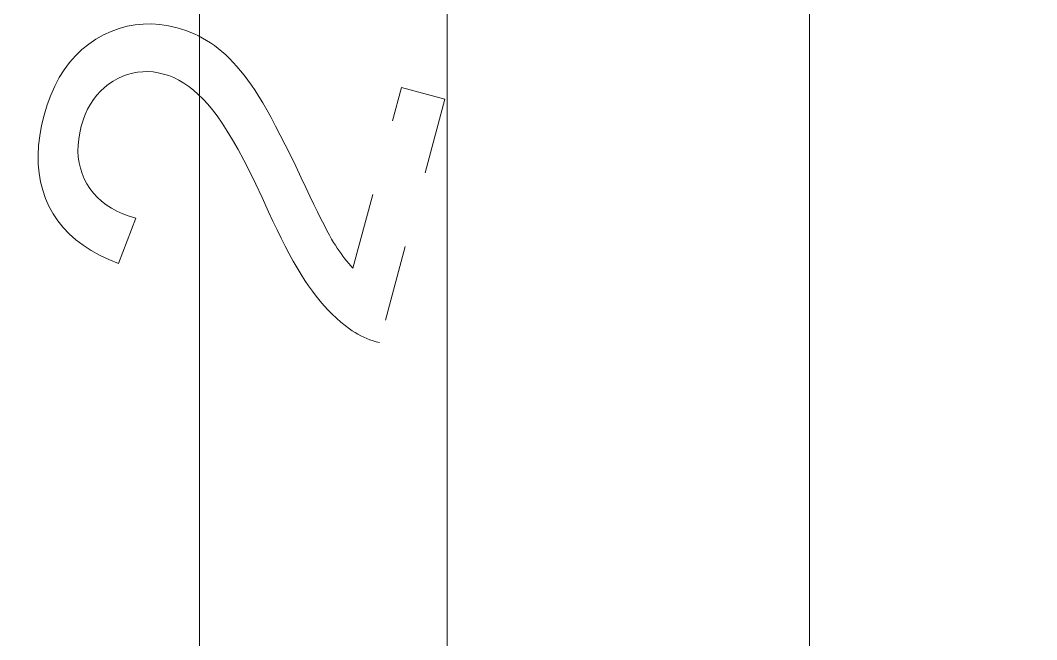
# Model space of a CAD drawing. Extents: x 23 to 587, y 4 to 413.
# Drawn here: x 217.751 to 219.084, y 309.918 to 310.73 of the extents above; entities that cross this region are included whole.
import ezdxf

# ---------------------------------------------------------------- set-up
doc = ezdxf.new("R2010")
doc.units = 0
doc.linetypes.add('DASHED', pattern=[15, 12, -3])
doc.layers.get('0').update_dxf_attribs({"lineweight": 13})

# ---------------------------------------------------------------- blocks, each defined once
blk = doc.blocks.new('BLOCK398')
at = {"color": 7, "linetype": 'DASHED', "lineweight": 13}
for p, q in [((227.14, -107.3), (227.14, -79.8)), ((225.54, -81.9809), (225.54, -103.9809)), ((226.19, -81.9809), (226.19, -103.9809)), ((227.14, -81.9809), (227.14, -103.9809))]:
    blk.add_line(p, q, dxfattribs=at)
at = {"color": 7, "linetype": 'DASHED', "lineweight": 13, "ltscale": 0.000539569}
blk.add_line((225.3293, -97.3313), (225.3501, -97.3256), dxfattribs=at)
at = {"color": 7, "linetype": 'DASHED', "lineweight": 13, "ltscale": 0.000537142}
blk.add_line((225.3501, -97.3256), (225.3712, -97.3217), dxfattribs=at)
at = {"color": 7, "linetype": 'DASHED', "lineweight": 13, "ltscale": 0.000538352}
blk.add_line((225.3712, -97.3217), (225.3927, -97.3197), dxfattribs=at)
at = {"color": 7, "linetype": 'DASHED', "lineweight": 13, "ltscale": 0.000543334}
blk.add_line((225.3927, -97.3197), (225.4144, -97.3194), dxfattribs=at)
at = {"color": 7, "linetype": 'DASHED', "lineweight": 13, "ltscale": 0.000552429}
blk.add_line((225.4144, -97.3194), (225.4364, -97.321), dxfattribs=at)
at = {"color": 7, "linetype": 'DASHED', "lineweight": 13, "ltscale": 0.000565084}
blk.add_line((225.4364, -97.321), (225.4588, -97.3243), dxfattribs=at)
at = {"color": 7, "linetype": 'DASHED', "lineweight": 13, "ltscale": 0.000580591}
blk.add_line((225.4588, -97.3243), (225.4814, -97.3296), dxfattribs=at)
at = {"color": 7, "linetype": 'DASHED', "lineweight": 13, "ltscale": 0.00057054}
blk.add_line((225.2686, -97.3594), (225.2885, -97.3482), dxfattribs=at)
at = {"color": 7, "linetype": 'DASHED', "lineweight": 13, "ltscale": 0.000557105}
blk.add_line((225.2885, -97.3482), (225.3087, -97.3389), dxfattribs=at)
at = {"color": 7, "linetype": 'DASHED', "lineweight": 13, "ltscale": 0.000546513}
blk.add_line((225.3087, -97.3389), (225.3293, -97.3313), dxfattribs=at)
at = {"color": 7, "linetype": 'DASHED', "lineweight": 13, "ltscale": 0.000299887}
blk.add_line((225.4814, -97.3296), (225.4929, -97.3329), dxfattribs=at)
at = {"color": 7, "linetype": 'DASHED', "lineweight": 13, "ltscale": 0.000298861}
blk.add_line((225.4929, -97.3329), (225.5043, -97.3367), dxfattribs=at)
at = {"color": 7, "linetype": 'DASHED', "lineweight": 13, "ltscale": 0.00029951}
blk.add_line((225.5043, -97.3367), (225.5155, -97.341), dxfattribs=at)
at = {"color": 7, "linetype": 'DASHED', "lineweight": 13, "ltscale": 0.000299575}
blk.add_line((225.5155, -97.341), (225.5265, -97.3457), dxfattribs=at)
at = {"color": 7, "linetype": 'DASHED', "lineweight": 13, "ltscale": 0.000300684}
blk.add_line((225.5265, -97.3457), (225.5373, -97.3509), dxfattribs=at)
at = {"color": 7, "linetype": 'DASHED', "lineweight": 13, "ltscale": 0.000302053}
blk.add_line((225.5373, -97.3509), (225.548, -97.3565), dxfattribs=at)
at = {"color": 7, "linetype": 'DASHED', "lineweight": 13, "ltscale": 0.000575238}
blk.add_line((225.2316, -97.3867), (225.2495, -97.3723), dxfattribs=at)
at = {"color": 7, "linetype": 'DASHED', "lineweight": 13, "ltscale": 0.000576966}
blk.add_line((225.2495, -97.3723), (225.2686, -97.3594), dxfattribs=at)
at = {"color": 7, "linetype": 'DASHED', "lineweight": 13, "ltscale": 0.000304096}
blk.add_line((225.548, -97.3565), (225.5585, -97.3627), dxfattribs=at)
at = {"color": 7, "linetype": 'DASHED', "lineweight": 13, "ltscale": 0.000306813}
blk.add_line((225.5585, -97.3627), (225.5689, -97.3693), dxfattribs=at)
at = {"color": 7, "linetype": 'DASHED', "lineweight": 13, "ltscale": 0.000309603}
blk.add_line((225.5689, -97.3693), (225.579, -97.3763), dxfattribs=at)
at = {"color": 7, "linetype": 'DASHED', "lineweight": 13, "ltscale": 0.000312609}
blk.add_line((225.579, -97.3763), (225.589, -97.3838), dxfattribs=at)
at = {"color": 7, "linetype": 'DASHED', "lineweight": 13, "ltscale": 0.000584826}
blk.add_line((225.1994, -97.4203), (225.2149, -97.4027), dxfattribs=at)
at = {"color": 7, "linetype": 'DASHED', "lineweight": 13, "ltscale": 0.000577787}
blk.add_line((225.2149, -97.4027), (225.2316, -97.3867), dxfattribs=at)
at = {"color": 7, "linetype": 'DASHED', "lineweight": 13, "ltscale": 0.00031963}
blk.add_line((225.589, -97.3838), (225.599, -97.3919), dxfattribs=at)
at = {"color": 7, "linetype": 'DASHED', "lineweight": 13, "ltscale": 0.000329261}
blk.add_line((225.599, -97.3919), (225.6088, -97.4006), dxfattribs=at)
at = {"color": 7, "linetype": 'DASHED', "lineweight": 13, "ltscale": 0.000339403}
blk.add_line((225.6088, -97.4006), (225.6186, -97.41), dxfattribs=at)
at = {"color": 7, "linetype": 'DASHED', "lineweight": 13, "ltscale": 0.000596587}
blk.add_line((225.1852, -97.4394), (225.1994, -97.4203), dxfattribs=at)
at = {"color": 7, "linetype": 'DASHED', "lineweight": 13, "ltscale": 0.000349978}
blk.add_line((225.6186, -97.41), (225.6284, -97.4201), dxfattribs=at)
at = {"color": 7, "linetype": 'DASHED', "lineweight": 13, "ltscale": 0.000361454}
blk.add_line((225.6284, -97.4201), (225.6381, -97.4308), dxfattribs=at)
at = {"color": 7, "linetype": 'DASHED', "lineweight": 13, "ltscale": 0.000372799}
blk.add_line((225.6381, -97.4308), (225.6477, -97.4421), dxfattribs=at)
at = {"color": 7, "linetype": 'DASHED', "lineweight": 13, "ltscale": 0.000630577}
blk.add_line((225.1605, -97.4825), (225.1722, -97.4602), dxfattribs=at)
at = {"color": 7, "linetype": 'DASHED', "lineweight": 13, "ltscale": 0.000611311}
blk.add_line((225.1722, -97.4602), (225.1852, -97.4394), dxfattribs=at)
at = {"color": 7, "linetype": 'DASHED', "lineweight": 13, "ltscale": 0.000347868}
blk.add_line((225.3388, -97.4566), (225.3262, -97.4624), dxfattribs=at)
at = {"color": 7, "linetype": 'DASHED', "lineweight": 13, "ltscale": 0.000340747}
blk.add_line((225.3516, -97.4519), (225.3388, -97.4566), dxfattribs=at)
at = {"color": 7, "linetype": 'DASHED', "lineweight": 13, "ltscale": 0.000336444}
blk.add_line((225.3646, -97.4484), (225.3516, -97.4519), dxfattribs=at)
at = {"color": 7, "linetype": 'DASHED', "lineweight": 13, "ltscale": 0.000334773}
blk.add_line((225.3778, -97.4459), (225.3646, -97.4484), dxfattribs=at)
at = {"color": 7, "linetype": 'DASHED', "lineweight": 13, "ltscale": 0.00033422}
blk.add_line((225.3911, -97.4447), (225.3778, -97.4459), dxfattribs=at)
at = {"color": 7, "linetype": 'DASHED', "lineweight": 13, "ltscale": 0.000337672}
blk.add_line((225.4046, -97.4445), (225.3911, -97.4447), dxfattribs=at)
at = {"color": 7, "linetype": 'DASHED', "lineweight": 13, "ltscale": 0.00034279}
blk.add_line((225.4183, -97.4454), (225.4046, -97.4445), dxfattribs=at)
at = {"color": 7, "linetype": 'DASHED', "lineweight": 13, "ltscale": 0.000350068}
blk.add_line((225.4321, -97.4475), (225.4183, -97.4454), dxfattribs=at)
at = {"color": 7, "linetype": 'DASHED', "lineweight": 13, "ltscale": 0.000359184}
blk.add_line((225.4461, -97.4507), (225.4321, -97.4475), dxfattribs=at)
at = {"color": 7, "linetype": 'DASHED', "lineweight": 13, "ltscale": 0.0003505}
blk.add_line((225.4595, -97.4549), (225.4461, -97.4507), dxfattribs=at)
at = {"color": 7, "linetype": 'DASHED', "lineweight": 13, "ltscale": 0.000356941}
blk.add_line((225.4727, -97.4602), (225.4595, -97.4549), dxfattribs=at)
at = {"color": 7, "linetype": 'DASHED', "lineweight": 13, "ltscale": 0.000365703}
blk.add_line((225.4859, -97.4667), (225.4727, -97.4602), dxfattribs=at)
at = {"color": 7, "linetype": 'DASHED', "lineweight": 13, "ltscale": 0.000384675}
blk.add_line((225.6477, -97.4421), (225.6574, -97.4541), dxfattribs=at)
at = {"color": 7, "linetype": 'DASHED', "lineweight": 13, "ltscale": 0.000396804}
blk.add_line((225.6574, -97.4541), (225.6669, -97.4668), dxfattribs=at)
at = {"color": 7, "linetype": 'DASHED', "lineweight": 13, "ltscale": 0.000652377}
blk.add_line((225.1499, -97.5063), (225.1605, -97.4825), dxfattribs=at)
at = {"color": 7, "linetype": 'DASHED', "lineweight": 13, "ltscale": 0.000354575}
blk.add_line((225.2905, -97.486), (225.2801, -97.4957), dxfattribs=at)
at = {"color": 7, "linetype": 'DASHED', "lineweight": 13, "ltscale": 0.000355385}
blk.add_line((225.3017, -97.4772), (225.2905, -97.486), dxfattribs=at)
at = {"color": 7, "linetype": 'DASHED', "lineweight": 13, "ltscale": 0.000358852}
blk.add_line((225.3137, -97.4693), (225.3017, -97.4772), dxfattribs=at)
at = {"color": 7, "linetype": 'DASHED', "lineweight": 13, "ltscale": 0.000356913}
blk.add_line((225.3262, -97.4624), (225.3137, -97.4693), dxfattribs=at)
at = {"color": 7, "linetype": 'DASHED', "lineweight": 13, "ltscale": 0.000376285}
blk.add_line((225.4988, -97.4743), (225.4859, -97.4667), dxfattribs=at)
at = {"color": 7, "linetype": 'DASHED', "lineweight": 13, "ltscale": 0.000388971}
blk.add_line((225.5117, -97.4831), (225.4988, -97.4743), dxfattribs=at)
at = {"color": 7, "linetype": 'DASHED', "lineweight": 13, "ltscale": 0.000403375}
blk.add_line((225.5244, -97.4931), (225.5117, -97.4831), dxfattribs=at)
at = {"color": 7, "linetype": 'DASHED', "lineweight": 13, "ltscale": 0.000409995}
blk.add_line((225.6669, -97.4668), (225.6764, -97.4802), dxfattribs=at)
at = {"color": 7, "linetype": 'DASHED', "lineweight": 13, "ltscale": 0.000422372}
blk.add_line((225.6764, -97.4802), (225.6859, -97.4942), dxfattribs=at)
at = {"color": 7, "linetype": 'DASHED', "lineweight": 13, "ltscale": 0.012261}
blk.add_line((225.9426, -97.9594), (226.0695, -97.4857), dxfattribs=at)
at = {"color": 7, "linetype": 'DASHED', "lineweight": 13, "ltscale": 0.00295}
blk.add_line((226.0695, -97.4857), (226.1835, -97.5163), dxfattribs=at)
at = {"color": 7, "linetype": 'DASHED', "lineweight": 13, "ltscale": 0.000677103}
blk.add_line((225.1406, -97.5318), (225.1499, -97.5063), dxfattribs=at)
at = {"color": 7, "linetype": 'DASHED', "lineweight": 13, "ltscale": 0.000360168}
blk.add_line((225.2706, -97.5062), (225.2618, -97.5176), dxfattribs=at)
at = {"color": 7, "linetype": 'DASHED', "lineweight": 13, "ltscale": 0.000356073}
blk.add_line((225.2801, -97.4957), (225.2706, -97.5062), dxfattribs=at)
at = {"color": 7, "linetype": 'DASHED', "lineweight": 13, "ltscale": 0.00041931}
blk.add_line((225.537, -97.5042), (225.5244, -97.4931), dxfattribs=at)
at = {"color": 7, "linetype": 'DASHED', "lineweight": 13, "ltscale": 0.000436637}
blk.add_line((225.5494, -97.5164), (225.537, -97.5042), dxfattribs=at)
at = {"color": 7, "linetype": 'DASHED', "lineweight": 13, "ltscale": 0.000450399}
blk.add_line((225.6859, -97.4942), (225.6956, -97.5093), dxfattribs=at)
at = {"color": 7, "linetype": 'DASHED', "lineweight": 13, "ltscale": 0.000493183}
blk.add_line((225.6956, -97.5093), (225.7058, -97.5262), dxfattribs=at)
at = {"color": 7, "linetype": 'DASHED', "lineweight": 13, "ltscale": 0.000705229}
blk.add_line((225.1326, -97.5588), (225.1406, -97.5318), dxfattribs=at)
at = {"color": 7, "linetype": 'DASHED', "lineweight": 13, "ltscale": 0.000374355}
blk.add_line((225.2538, -97.5299), (225.2467, -97.543), dxfattribs=at)
at = {"color": 7, "linetype": 'DASHED', "lineweight": 13, "ltscale": 0.000365768}
blk.add_line((225.2618, -97.5176), (225.2538, -97.5299), dxfattribs=at)
at = {"color": 7, "linetype": 'DASHED', "lineweight": 13, "ltscale": 0.000454756}
blk.add_line((225.5617, -97.5298), (225.5494, -97.5164), dxfattribs=at)
at = {"color": 7, "linetype": 'DASHED', "lineweight": 13, "ltscale": 0.000473895}
blk.add_line((225.5739, -97.5443), (225.5617, -97.5298), dxfattribs=at)
at = {"color": 7, "linetype": 'DASHED', "lineweight": 13, "ltscale": 0.000537066}
blk.add_line((225.7058, -97.5262), (225.7166, -97.5448), dxfattribs=at)
at = {"color": 7, "linetype": 'DASHED', "lineweight": 13, "ltscale": 0.016524}
blk.add_line((226.1835, -97.5163), (226.0124, -98.1547), dxfattribs=at)
at = {"color": 7, "linetype": 'DASHED', "lineweight": 13, "ltscale": 0.00069834}
blk.add_line((225.126, -97.586), (225.1326, -97.5588), dxfattribs=at)
at = {"color": 7, "linetype": 'DASHED', "lineweight": 13, "ltscale": 0.000397735}
blk.add_line((225.2403, -97.5571), (225.2348, -97.572), dxfattribs=at)
at = {"color": 7, "linetype": 'DASHED', "lineweight": 13, "ltscale": 0.00038504}
blk.add_line((225.2467, -97.543), (225.2403, -97.5571), dxfattribs=at)
at = {"color": 7, "linetype": 'DASHED', "lineweight": 13, "ltscale": 0.000511696}
blk.add_line((225.5863, -97.5606), (225.5739, -97.5443), dxfattribs=at)
at = {"color": 7, "linetype": 'DASHED', "lineweight": 13, "ltscale": 0.000565995}
blk.add_line((225.5992, -97.5792), (225.5863, -97.5606), dxfattribs=at)
at = {"color": 7, "linetype": 'DASHED', "lineweight": 13, "ltscale": 0.000580545}
blk.add_line((225.7166, -97.5448), (225.7279, -97.5651), dxfattribs=at)
at = {"color": 7, "linetype": 'DASHED', "lineweight": 13, "ltscale": 0.000623903}
blk.add_line((225.7279, -97.5651), (225.7397, -97.587), dxfattribs=at)
at = {"color": 7, "linetype": 'DASHED', "lineweight": 13, "ltscale": 0.000671389}
blk.add_line((225.1213, -97.6124), (225.126, -97.586), dxfattribs=at)
at = {"color": 7, "linetype": 'DASHED', "lineweight": 13, "ltscale": 0.00043508}
blk.add_line((225.23, -97.5877), (225.2261, -97.6047), dxfattribs=at)
at = {"color": 7, "linetype": 'DASHED', "lineweight": 13, "ltscale": 0.000411418}
blk.add_line((225.2348, -97.572), (225.23, -97.5877), dxfattribs=at)
at = {"color": 7, "linetype": 'DASHED', "lineweight": 13, "ltscale": 0.000622159}
blk.add_line((225.6127, -97.6001), (225.5992, -97.5792), dxfattribs=at)
at = {"color": 7, "linetype": 'DASHED', "lineweight": 13, "ltscale": 0.000667945}
blk.add_line((225.7397, -97.587), (225.7521, -97.6107), dxfattribs=at)
at = {"color": 7, "linetype": 'DASHED', "lineweight": 13, "ltscale": 0.000647487}
blk.add_line((225.1182, -97.6381), (225.1213, -97.6124), dxfattribs=at)
at = {"color": 7, "linetype": 'DASHED', "lineweight": 13, "ltscale": 0.000404483}
blk.add_line((225.2233, -97.6212), (225.2217, -97.6373), dxfattribs=at)
at = {"color": 7, "linetype": 'DASHED', "lineweight": 13, "ltscale": 0.00041846}
blk.add_line((225.2261, -97.6047), (225.2233, -97.6212), dxfattribs=at)
at = {"color": 7, "linetype": 'DASHED', "lineweight": 13, "ltscale": 0.000678497}
blk.add_line((225.6266, -97.6234), (225.6127, -97.6001), dxfattribs=at)
at = {"color": 7, "linetype": 'DASHED', "lineweight": 13, "ltscale": 0.000712359}
blk.add_line((225.7521, -97.6107), (225.765, -97.6361), dxfattribs=at)
at = {"color": 7, "linetype": 'DASHED', "lineweight": 13, "ltscale": 0.000624737}
blk.add_line((225.1169, -97.6631), (225.1182, -97.6381), dxfattribs=at)
at = {"color": 7, "linetype": 'DASHED', "lineweight": 13, "ltscale": 0.00039276}
blk.add_line((225.2217, -97.6373), (225.2214, -97.653), dxfattribs=at)
at = {"color": 7, "linetype": 'DASHED', "lineweight": 13, "ltscale": 0.000735064}
blk.add_line((225.6411, -97.649), (225.6266, -97.6234), dxfattribs=at)
at = {"color": 7, "linetype": 'DASHED', "lineweight": 13, "ltscale": 0.000756256}
blk.add_line((225.765, -97.6361), (225.7784, -97.6633), dxfattribs=at)
at = {"color": 7, "linetype": 'DASHED', "lineweight": 13, "ltscale": 0.00060542}
blk.add_line((225.1173, -97.6873), (225.1169, -97.6631), dxfattribs=at)
at = {"color": 7, "linetype": 'DASHED', "lineweight": 13, "ltscale": 0.000382275}
blk.add_line((225.2214, -97.653), (225.2222, -97.6683), dxfattribs=at)
at = {"color": 7, "linetype": 'DASHED', "lineweight": 13, "ltscale": 0.000376073}
blk.add_line((225.2222, -97.6683), (225.2243, -97.6832), dxfattribs=at)
at = {"color": 7, "linetype": 'DASHED', "lineweight": 13, "ltscale": 0.000793136}
blk.add_line((225.6562, -97.6769), (225.6411, -97.649), dxfattribs=at)
at = {"color": 7, "linetype": 'DASHED', "lineweight": 13, "ltscale": 0.000800228}
blk.add_line((225.7784, -97.6633), (225.7924, -97.6921), dxfattribs=at)
at = {"color": 7, "linetype": 'DASHED', "lineweight": 13, "ltscale": 0.000590145}
blk.add_line((225.1194, -97.7108), (225.1173, -97.6873), dxfattribs=at)
at = {"color": 7, "linetype": 'DASHED', "lineweight": 13, "ltscale": 0.000370801}
blk.add_line((225.2243, -97.6832), (225.2276, -97.6976), dxfattribs=at)
at = {"color": 7, "linetype": 'DASHED', "lineweight": 13, "ltscale": 0.000368436}
blk.add_line((225.2276, -97.6976), (225.2321, -97.7117), dxfattribs=at)
at = {"color": 7, "linetype": 'DASHED', "lineweight": 13, "ltscale": 0.000850439}
blk.add_line((225.6717, -97.7072), (225.6562, -97.6769), dxfattribs=at)
at = {"color": 7, "linetype": 'DASHED', "lineweight": 13, "ltscale": 0.000843993}
blk.add_line((225.7924, -97.6921), (225.8069, -97.7225), dxfattribs=at)
at = {"color": 7, "linetype": 'DASHED', "lineweight": 13, "ltscale": 0.000576619}
blk.add_line((225.1233, -97.7335), (225.1194, -97.7108), dxfattribs=at)
at = {"color": 7, "linetype": 'DASHED', "lineweight": 13, "ltscale": 0.000370151}
blk.add_line((225.2321, -97.7117), (225.2378, -97.7253), dxfattribs=at)
at = {"color": 7, "linetype": 'DASHED', "lineweight": 13, "ltscale": 0.000373351}
blk.add_line((225.2378, -97.7253), (225.2447, -97.7386), dxfattribs=at)
at = {"color": 7, "linetype": 'DASHED', "lineweight": 13, "ltscale": 0.000908257}
blk.add_line((225.6878, -97.7398), (225.6717, -97.7072), dxfattribs=at)
at = {"color": 7, "linetype": 'DASHED', "lineweight": 13, "ltscale": 0.000696535}
blk.add_line((225.8069, -97.7225), (225.8187, -97.7478), dxfattribs=at)
at = {"color": 7, "linetype": 'DASHED', "lineweight": 13, "ltscale": 0.000567719}
blk.add_line((225.1289, -97.7555), (225.1233, -97.7335), dxfattribs=at)
at = {"color": 7, "linetype": 'DASHED', "lineweight": 13, "ltscale": 0.000374763}
blk.add_line((225.2447, -97.7386), (225.2528, -97.7512), dxfattribs=at)
at = {"color": 7, "linetype": 'DASHED', "lineweight": 13, "ltscale": 0.000373394}
blk.add_line((225.2528, -97.7512), (225.2619, -97.763), dxfattribs=at)
at = {"color": 7, "linetype": 'DASHED', "lineweight": 13, "ltscale": 0.000966302}
blk.add_line((225.7044, -97.7747), (225.6878, -97.7398), dxfattribs=at)
at = {"color": 7, "linetype": 'DASHED', "lineweight": 13, "ltscale": 0.000647396}
blk.add_line((225.8187, -97.7478), (225.8298, -97.7712), dxfattribs=at)
at = {"color": 7, "linetype": 'DASHED', "lineweight": 13, "ltscale": 0.000563076}
blk.add_line((225.1362, -97.7768), (225.1289, -97.7555), dxfattribs=at)
at = {"color": 7, "linetype": 'DASHED', "lineweight": 13, "ltscale": 0.000560829}
blk.add_line((225.1453, -97.7974), (225.1362, -97.7768), dxfattribs=at)
at = {"color": 7, "linetype": 'DASHED', "lineweight": 13, "ltscale": 0.000374752}
blk.add_line((225.2619, -97.763), (225.2721, -97.774), dxfattribs=at)
at = {"color": 7, "linetype": 'DASHED', "lineweight": 13, "ltscale": 0.000380135}
blk.add_line((225.2721, -97.774), (225.2833, -97.7843), dxfattribs=at)
at = {"color": 7, "linetype": 'DASHED', "lineweight": 13, "ltscale": 0.001025}
blk.add_line((225.7215, -97.8119), (225.7044, -97.7747), dxfattribs=at)
at = {"color": 7, "linetype": 'DASHED', "lineweight": 13, "ltscale": 0.000597563}
blk.add_line((225.8298, -97.7712), (225.8402, -97.7927), dxfattribs=at)
at = {"color": 7, "linetype": 'DASHED', "lineweight": 13, "ltscale": 0.000560143}
blk.add_line((225.156, -97.817), (225.1453, -97.7974), dxfattribs=at)
at = {"color": 7, "linetype": 'DASHED', "lineweight": 13, "ltscale": 0.000387285}
blk.add_line((225.2833, -97.7843), (225.2956, -97.7937), dxfattribs=at)
at = {"color": 7, "linetype": 'DASHED', "lineweight": 13, "ltscale": 0.000397628}
blk.add_line((225.2956, -97.7937), (225.309, -97.8023), dxfattribs=at)
at = {"color": 7, "linetype": 'DASHED', "lineweight": 13, "ltscale": 0.000410624}
blk.add_line((225.309, -97.8023), (225.3234, -97.8101), dxfattribs=at)
at = {"color": 7, "linetype": 'DASHED', "lineweight": 13, "ltscale": 0.000548412}
blk.add_line((225.8402, -97.7927), (225.8498, -97.8124), dxfattribs=at)
at = {"color": 7, "linetype": 'DASHED', "lineweight": 13, "ltscale": 0.000559535}
blk.add_line((225.1684, -97.8357), (225.156, -97.817), dxfattribs=at)
at = {"color": 7, "linetype": 'DASHED', "lineweight": 13, "ltscale": 0.000424813}
blk.add_line((225.3234, -97.8101), (225.3389, -97.8171), dxfattribs=at)
at = {"color": 7, "linetype": 'DASHED', "lineweight": 13, "ltscale": 0.003171}
blk.add_line((225.3731, -97.8288), (225.3279, -97.9473), dxfattribs=at)
at = {"color": 7, "linetype": 'DASHED', "lineweight": 13, "ltscale": 0.000442293}
blk.add_line((225.3389, -97.8171), (225.3555, -97.8233), dxfattribs=at)
at = {"color": 7, "linetype": 'DASHED', "lineweight": 13, "ltscale": 0.00046073}
blk.add_line((225.3555, -97.8233), (225.3731, -97.8288), dxfattribs=at)
at = {"color": 7, "linetype": 'DASHED', "lineweight": 13, "ltscale": 0.000665916}
blk.add_line((225.7326, -97.8361), (225.7215, -97.8119), dxfattribs=at)
at = {"color": 7, "linetype": 'DASHED', "lineweight": 13, "ltscale": 0.000498944}
blk.add_line((225.8498, -97.8124), (225.8586, -97.8303), dxfattribs=at)
at = {"color": 7, "linetype": 'DASHED', "lineweight": 13, "ltscale": 0.000449272}
blk.add_line((225.8586, -97.8303), (225.8667, -97.8464), dxfattribs=at)
at = {"color": 7, "linetype": 'DASHED', "lineweight": 13, "ltscale": 0.000563531}
blk.add_line((225.1825, -97.8532), (225.1684, -97.8357), dxfattribs=at)
at = {"color": 7, "linetype": 'DASHED', "lineweight": 13, "ltscale": 0.000571154}
blk.add_line((225.1983, -97.8698), (225.1825, -97.8532), dxfattribs=at)
at = {"color": 7, "linetype": 'DASHED', "lineweight": 13, "ltscale": 0.000640376}
blk.add_line((225.7436, -97.8593), (225.7326, -97.8361), dxfattribs=at)
at = {"color": 7, "linetype": 'DASHED', "lineweight": 13, "ltscale": 0.000615104}
blk.add_line((225.7544, -97.8814), (225.7436, -97.8593), dxfattribs=at)
at = {"color": 7, "linetype": 'DASHED', "lineweight": 13, "ltscale": 0.000400158}
blk.add_line((225.8667, -97.8464), (225.8741, -97.8606), dxfattribs=at)
at = {"color": 7, "linetype": 'DASHED', "lineweight": 13, "ltscale": 0.000350564}
blk.add_line((225.8741, -97.8606), (225.8807, -97.8729), dxfattribs=at)
at = {"color": 7, "linetype": 'DASHED', "lineweight": 13, "ltscale": 0.000583089}
blk.add_line((225.2157, -97.8853), (225.1983, -97.8698), dxfattribs=at)
at = {"color": 7, "linetype": 'DASHED', "lineweight": 13, "ltscale": 0.000599231}
blk.add_line((225.2348, -97.8998), (225.2157, -97.8853), dxfattribs=at)
at = {"color": 7, "linetype": 'DASHED', "lineweight": 13, "ltscale": 0.000589689}
blk.add_line((225.765, -97.9024), (225.7544, -97.8814), dxfattribs=at)
at = {"color": 7, "linetype": 'DASHED', "lineweight": 13, "ltscale": 0.000301881}
blk.add_line((225.8807, -97.8729), (225.8866, -97.8835), dxfattribs=at)
at = {"color": 7, "linetype": 'DASHED', "lineweight": 13, "ltscale": 0.000252207}
blk.add_line((225.8866, -97.8835), (225.8917, -97.8922), dxfattribs=at)
at = {"color": 7, "linetype": 'DASHED', "lineweight": 13, "ltscale": 0.000618142}
blk.add_line((225.2556, -97.9132), (225.2348, -97.8998), dxfattribs=at)
at = {"color": 7, "linetype": 'DASHED', "lineweight": 13, "ltscale": 0.000640981}
blk.add_line((225.278, -97.9256), (225.2556, -97.9132), dxfattribs=at)
at = {"color": 7, "linetype": 'DASHED', "lineweight": 13, "ltscale": 0.000564133}
blk.add_line((225.7756, -97.9224), (225.765, -97.9024), dxfattribs=at)
at = {"color": 7, "linetype": 'DASHED', "lineweight": 13, "ltscale": 0.000225914}
blk.add_line((225.8917, -97.8922), (225.8965, -97.8998), dxfattribs=at)
at = {"color": 7, "linetype": 'DASHED', "lineweight": 13, "ltscale": 0.000222875}
blk.add_line((225.8965, -97.8998), (225.9014, -97.9073), dxfattribs=at)
at = {"color": 7, "linetype": 'DASHED', "lineweight": 13, "ltscale": 0.000219038}
blk.add_line((225.9014, -97.9073), (225.9063, -97.9145), dxfattribs=at)
at = {"color": 7, "linetype": 'DASHED', "lineweight": 13, "ltscale": 0.000216184}
blk.add_line((225.9063, -97.9145), (225.9113, -97.9216), dxfattribs=at)
at = {"color": 7, "linetype": 'DASHED', "lineweight": 13, "ltscale": 0.000666465}
blk.add_line((225.3021, -97.937), (225.278, -97.9256), dxfattribs=at)
at = {"color": 7, "linetype": 'DASHED', "lineweight": 13, "ltscale": 0.000693832}
blk.add_line((225.3279, -97.9473), (225.3021, -97.937), dxfattribs=at)
at = {"color": 7, "linetype": 'DASHED', "lineweight": 13, "ltscale": 0.000539335}
blk.add_line((225.786, -97.9413), (225.7756, -97.9224), dxfattribs=at)
at = {"color": 7, "linetype": 'DASHED', "lineweight": 13, "ltscale": 0.000514669}
blk.add_line((225.7962, -97.9591), (225.786, -97.9413), dxfattribs=at)
at = {"color": 7, "linetype": 'DASHED', "lineweight": 13, "ltscale": 0.00021203}
blk.add_line((225.9113, -97.9216), (225.9164, -97.9284), dxfattribs=at)
at = {"color": 7, "linetype": 'DASHED', "lineweight": 13, "ltscale": 0.000209526}
blk.add_line((225.9164, -97.9284), (225.9215, -97.9351), dxfattribs=at)
at = {"color": 7, "linetype": 'DASHED', "lineweight": 13, "ltscale": 0.000206162}
blk.add_line((225.9215, -97.9351), (225.9266, -97.9415), dxfattribs=at)
at = {"color": 7, "linetype": 'DASHED', "lineweight": 13, "ltscale": 0.000203074}
blk.add_line((225.9266, -97.9415), (225.9319, -97.9477), dxfattribs=at)
at = {"color": 7, "linetype": 'DASHED', "lineweight": 13, "ltscale": 0.000490194}
blk.add_line((225.8064, -97.9759), (225.7962, -97.9591), dxfattribs=at)
at = {"color": 7, "linetype": 'DASHED', "lineweight": 13, "ltscale": 0.000199639}
blk.add_line((225.9319, -97.9477), (225.9372, -97.9536), dxfattribs=at)
at = {"color": 7, "linetype": 'DASHED', "lineweight": 13, "ltscale": 0.00019749}
blk.add_line((225.9372, -97.9536), (225.9426, -97.9594), dxfattribs=at)
at = {"color": 7, "linetype": 'DASHED', "lineweight": 13, "ltscale": 0.000465711}
blk.add_line((225.8163, -97.9917), (225.8064, -97.9759), dxfattribs=at)
at = {"color": 7, "linetype": 'DASHED', "lineweight": 13, "ltscale": 0.000441262}
blk.add_line((225.8262, -98.0063), (225.8163, -97.9917), dxfattribs=at)
at = {"color": 7, "linetype": 'DASHED', "lineweight": 13, "ltscale": 0.000424631}
blk.add_line((225.8361, -98.0201), (225.8262, -98.0063), dxfattribs=at)
at = {"color": 7, "linetype": 'DASHED', "lineweight": 13, "ltscale": 0.000416778}
blk.add_line((225.8461, -98.0334), (225.8361, -98.0201), dxfattribs=at)
at = {"color": 7, "linetype": 'DASHED', "lineweight": 13, "ltscale": 0.000408215}
blk.add_line((225.8564, -98.0461), (225.8461, -98.0334), dxfattribs=at)
at = {"color": 7, "linetype": 'DASHED', "lineweight": 13, "ltscale": 0.000399632}
blk.add_line((225.8669, -98.0582), (225.8564, -98.0461), dxfattribs=at)
at = {"color": 7, "linetype": 'DASHED', "lineweight": 13, "ltscale": 0.000392945}
blk.add_line((225.8775, -98.0698), (225.8669, -98.0582), dxfattribs=at)
at = {"color": 7, "linetype": 'DASHED', "lineweight": 13, "ltscale": 0.000385688}
blk.add_line((225.8884, -98.0807), (225.8775, -98.0698), dxfattribs=at)
at = {"color": 7, "linetype": 'DASHED', "lineweight": 13, "ltscale": 0.000379238}
blk.add_line((225.8994, -98.0911), (225.8884, -98.0807), dxfattribs=at)
at = {"color": 7, "linetype": 'DASHED', "lineweight": 13, "ltscale": 0.000372933}
blk.add_line((225.9107, -98.1009), (225.8994, -98.0911), dxfattribs=at)
at = {"color": 7, "linetype": 'DASHED', "lineweight": 13, "ltscale": 0.000367533}
blk.add_line((225.9221, -98.1101), (225.9107, -98.1009), dxfattribs=at)
at = {"color": 7, "linetype": 'DASHED', "lineweight": 13, "ltscale": 0.000362974}
blk.add_line((225.9338, -98.1188), (225.9221, -98.1101), dxfattribs=at)
at = {"color": 7, "linetype": 'DASHED', "lineweight": 13, "ltscale": 0.000218512}
blk.add_line((225.9409, -98.1238), (225.9338, -98.1188), dxfattribs=at)
at = {"color": 7, "linetype": 'DASHED', "lineweight": 13, "ltscale": 0.000217296}
blk.add_line((225.9483, -98.1285), (225.9409, -98.1238), dxfattribs=at)
at = {"color": 7, "linetype": 'DASHED', "lineweight": 13, "ltscale": 0.000216355}
blk.add_line((225.9557, -98.1329), (225.9483, -98.1285), dxfattribs=at)
at = {"color": 7, "linetype": 'DASHED', "lineweight": 13, "ltscale": 0.000216527}
blk.add_line((225.9634, -98.1369), (225.9557, -98.1329), dxfattribs=at)
at = {"color": 7, "linetype": 'DASHED', "lineweight": 13, "ltscale": 0.000215779}
blk.add_line((225.9712, -98.1407), (225.9634, -98.1369), dxfattribs=at)
at = {"color": 7, "linetype": 'DASHED', "lineweight": 13, "ltscale": 0.000216383}
blk.add_line((225.9791, -98.1441), (225.9712, -98.1407), dxfattribs=at)
at = {"color": 7, "linetype": 'DASHED', "lineweight": 13, "ltscale": 0.000217136}
blk.add_line((225.9872, -98.1472), (225.9791, -98.1441), dxfattribs=at)
at = {"color": 7, "linetype": 'DASHED', "lineweight": 13, "ltscale": 0.000217908}
blk.add_line((225.9954, -98.15), (225.9872, -98.1472), dxfattribs=at)
at = {"color": 7, "linetype": 'DASHED', "lineweight": 13, "ltscale": 0.00021906}
blk.add_line((226.0038, -98.1525), (225.9954, -98.15), dxfattribs=at)
at = {"color": 7, "linetype": 'DASHED', "lineweight": 13, "ltscale": 0.000220896}
blk.add_line((226.0124, -98.1547), (226.0038, -98.1525), dxfattribs=at)
at = {"color": 7, "linetype": 'DASHED', "lineweight": 13}
for radius in [5, 4.8]:
    blk.add_circle((230.39, -92.9809), radius, dxfattribs=at)
for radius in [10.5, 8]:
    blk.add_arc((230.39, -92.9809), radius, 135, 315, dxfattribs=at)

msp = doc.modelspace()

# ---------------------------------------------------------------- block references
at = {"lineweight": 0, "xscale": 0.5, "yscale": 0.5, "zscale": 0.5}
msp.add_blockref('BLOCK398', (105.2159, 359.385), dxfattribs=at)

doc.saveas('drawing.dxf')
